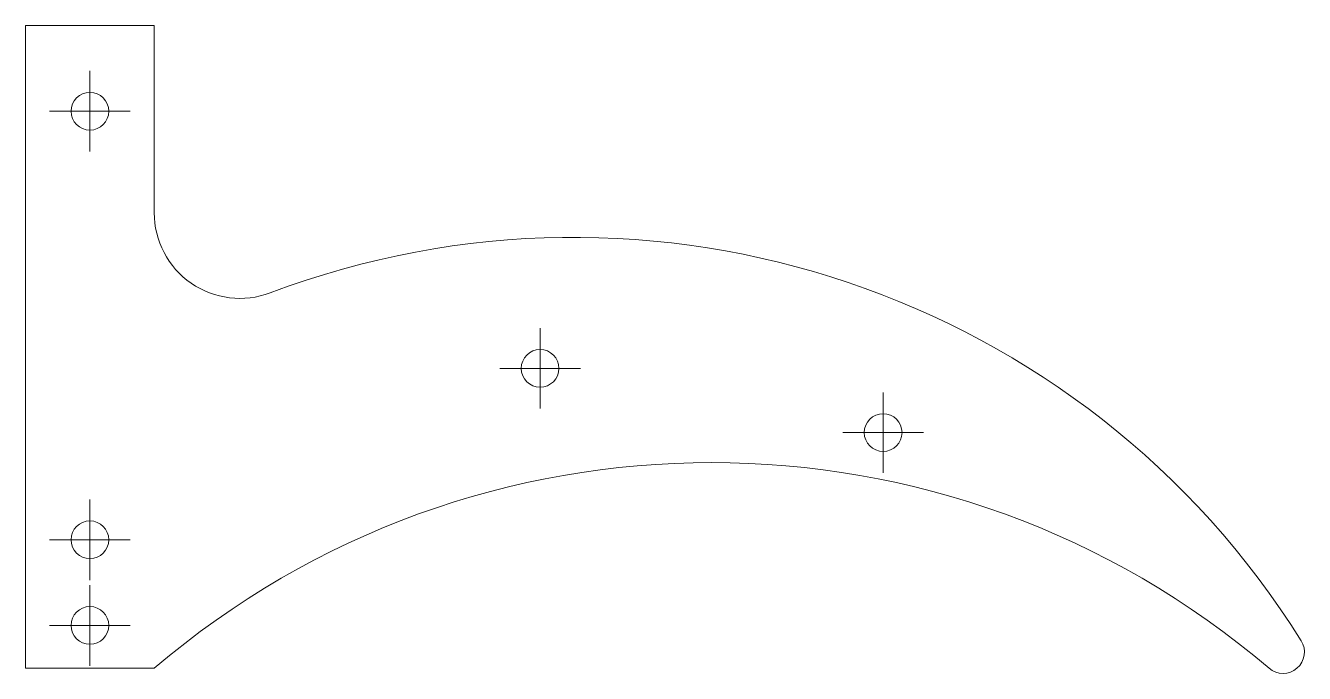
# Model space of a CAD drawing. Header units: millimetres. Extents: x 0.334 to 0.483, y 0.522 to 0.598.
import ezdxf

# ---------------------------------------------------------------- set-up
doc = ezdxf.new("R2010")
doc.units = ezdxf.units.MM

# ---------------------------------------------------------------- blocks, each defined once
blk = doc.blocks.new('SW_CENTERMARKSYMBOL_0')
at = {"color": 0, "linetype": 'Continuous', "lineweight": 0}
for p, q in [((0, 0.0025), (0, 0.0047)), ((0, 0), (0, 0.0025)), ((-0.0025, 0), (-0.0047, 0)), ((0, 0), (-0.0025, 0)), ((0, 0), (0, -0.0025)), ((0, 0), (0.0025, 0)), ((0.0025, 0), (0.0047, 0)), ((0, -0.0025), (0, -0.0047))]:
    blk.add_line(p, q, dxfattribs=at)
blk = doc.blocks.new('SW_CENTERMARKSYMBOL_1')
at = {"color": 0, "linetype": 'Continuous', "lineweight": 0}
for p, q in [((0, 0.0025), (0, 0.0047)), ((0, 0), (0, 0.0025)), ((-0.0025, 0), (-0.0047, 0)), ((0, 0), (-0.0025, 0)), ((0, 0), (0, -0.0025)), ((0, 0), (0.0025, 0)), ((0.0025, 0), (0.0047, 0)), ((0, -0.0025), (0, -0.0047))]:
    blk.add_line(p, q, dxfattribs=at)
blk = doc.blocks.new('SW_CENTERMARKSYMBOL_2')
at = {"color": 0, "linetype": 'Continuous', "lineweight": 0}
for p, q in [((0, 0.0025), (0, 0.0047)), ((0, 0), (0, 0.0025)), ((-0.0025, 0), (-0.0047, 0)), ((0, 0), (-0.0025, 0)), ((0, 0), (0, -0.0025)), ((0, 0), (0.0025, 0)), ((0.0025, 0), (0.0047, 0)), ((0, -0.0025), (0, -0.0047))]:
    blk.add_line(p, q, dxfattribs=at)
blk = doc.blocks.new('SW_CENTERMARKSYMBOL_3')
at = {"color": 0, "linetype": 'Continuous', "lineweight": 0}
for p, q in [((0, 0.0025), (0, 0.0047)), ((0, 0), (0, 0.0025)), ((-0.0025, 0), (-0.0047, 0)), ((0, 0), (-0.0025, 0)), ((0, 0), (0, -0.0025)), ((0, 0), (0.0025, 0)), ((0.0025, 0), (0.0047, 0)), ((0, -0.0025), (0, -0.0047))]:
    blk.add_line(p, q, dxfattribs=at)
blk = doc.blocks.new('SW_CENTERMARKSYMBOL_4')
at = {"color": 0, "linetype": 'Continuous', "lineweight": 0}
for p, q in [((0, 0.0025), (0, 0.0047)), ((0, 0), (0, 0.0025)), ((-0.0025, 0), (-0.0047, 0)), ((0, 0), (-0.0025, 0)), ((0, 0), (0, -0.0025)), ((0, 0), (0.0025, 0)), ((0.0025, 0), (0.0047, 0)), ((0, -0.0025), (0, -0.0047))]:
    blk.add_line(p, q, dxfattribs=at)

msp = doc.modelspace()

# ---------------------------------------------------------------- linework, layer by layer
at = {"color": 7, "linetype": 'Continuous', "lineweight": 15}
for p, q in [((0.334282783, 0.5977791388), (0.334282783, 0.5227791388)), ((0.349282783, 0.5977791388), (0.334282783, 0.5977791388)), ((0.349282783, 0.575945053), (0.349282783, 0.5977791388)), ((0.334282783, 0.5227791388), (0.349282783, 0.5227791388))]:
    msp.add_line(p, q, dxfattribs=at)
for centre, radius in [((0.341782783, 0.5877791388), 0.0022), ((0.394282783, 0.5577791388), 0.0022), ((0.434282783, 0.5502791388), 0.0022000000000001), ((0.341782783, 0.5377791388), 0.0022), ((0.341782783, 0.5277791388), 0.0022)]:
    msp.add_circle(centre, radius, dxfattribs=at)
for centre, radius, start, end in [((0.359282783, 0.575945053), 0.01, 180, 290.7164963519), ((0.3981946404, 0.4730574087), 0.1, 31.968433135, 110.7164963519), ((0.414282783, 0.4467857181), 0.1, 49.4583981265, 130.5416018735), ((0.480907783, 0.5246789744), 0.0025000000000001, 229.4583981265, 31.968433135)]:
    msp.add_arc(centre, radius, start, end, dxfattribs=at)

# ---------------------------------------------------------------- block references
at = {"color": 7, "linetype": 'Continuous', "lineweight": 0}
for name, p in [('SW_CENTERMARKSYMBOL_2', (0.341782783, 0.5877791388)), ('SW_CENTERMARKSYMBOL_4', (0.394282783, 0.5577791388)), ('SW_CENTERMARKSYMBOL_3', (0.434282783, 0.5502791388)), ('SW_CENTERMARKSYMBOL_1', (0.341782783, 0.5377791388)), ('SW_CENTERMARKSYMBOL_0', (0.341782783, 0.5277791388))]:
    msp.add_blockref(name, p, dxfattribs=at)

doc.saveas('drawing.dxf')
